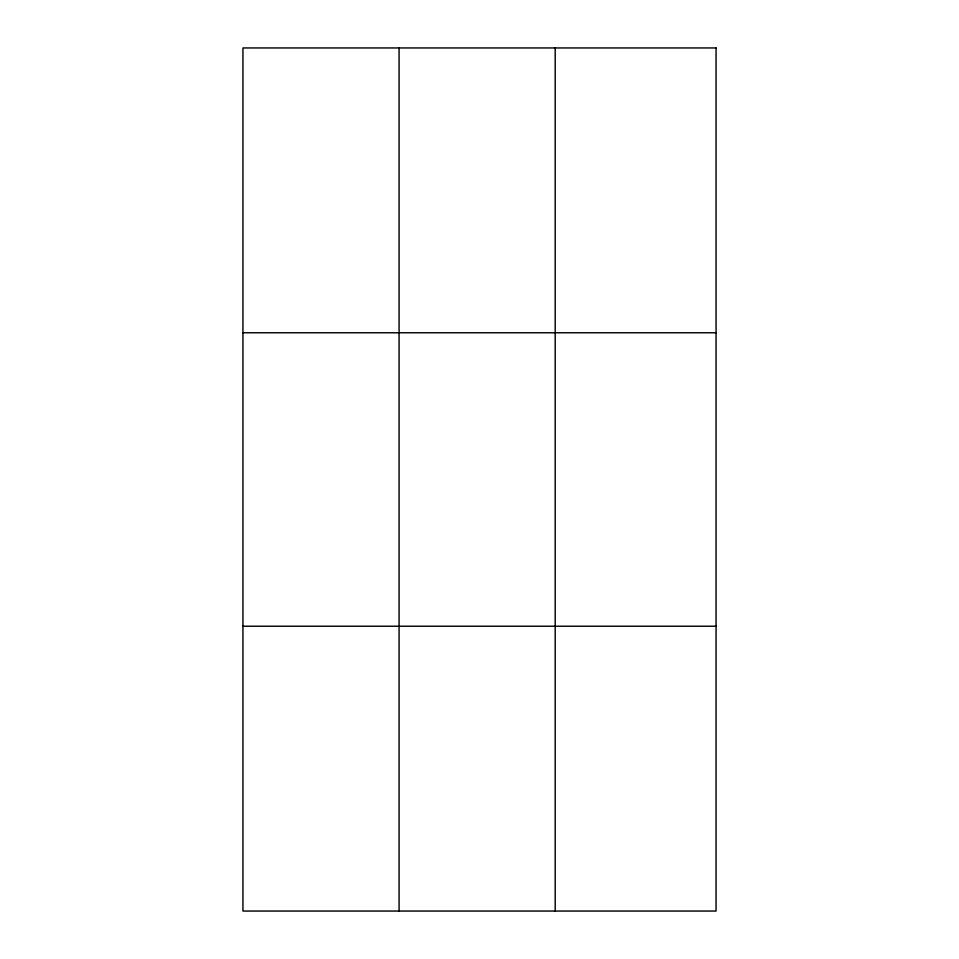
<?xml version="1.0" encoding="UTF-8"?>
<svg xmlns="http://www.w3.org/2000/svg" width="959" height="959" viewBox="0 0 959 959"><rect width="100%" height="100%" fill="white"/><g stroke="black" fill="none" stroke-linecap="round" stroke-linejoin="round"><path stroke-width="1.44" d="M399.076 911.05L399.076 47.95M555.201 911.05L555.201 47.95M242.939 332.773L716.061 332.773M242.939 626.227L716.061 626.227M716.061 47.95L716.061 911.05L242.939 911.05L242.939 47.95L716.061 47.95"/></g></svg>
